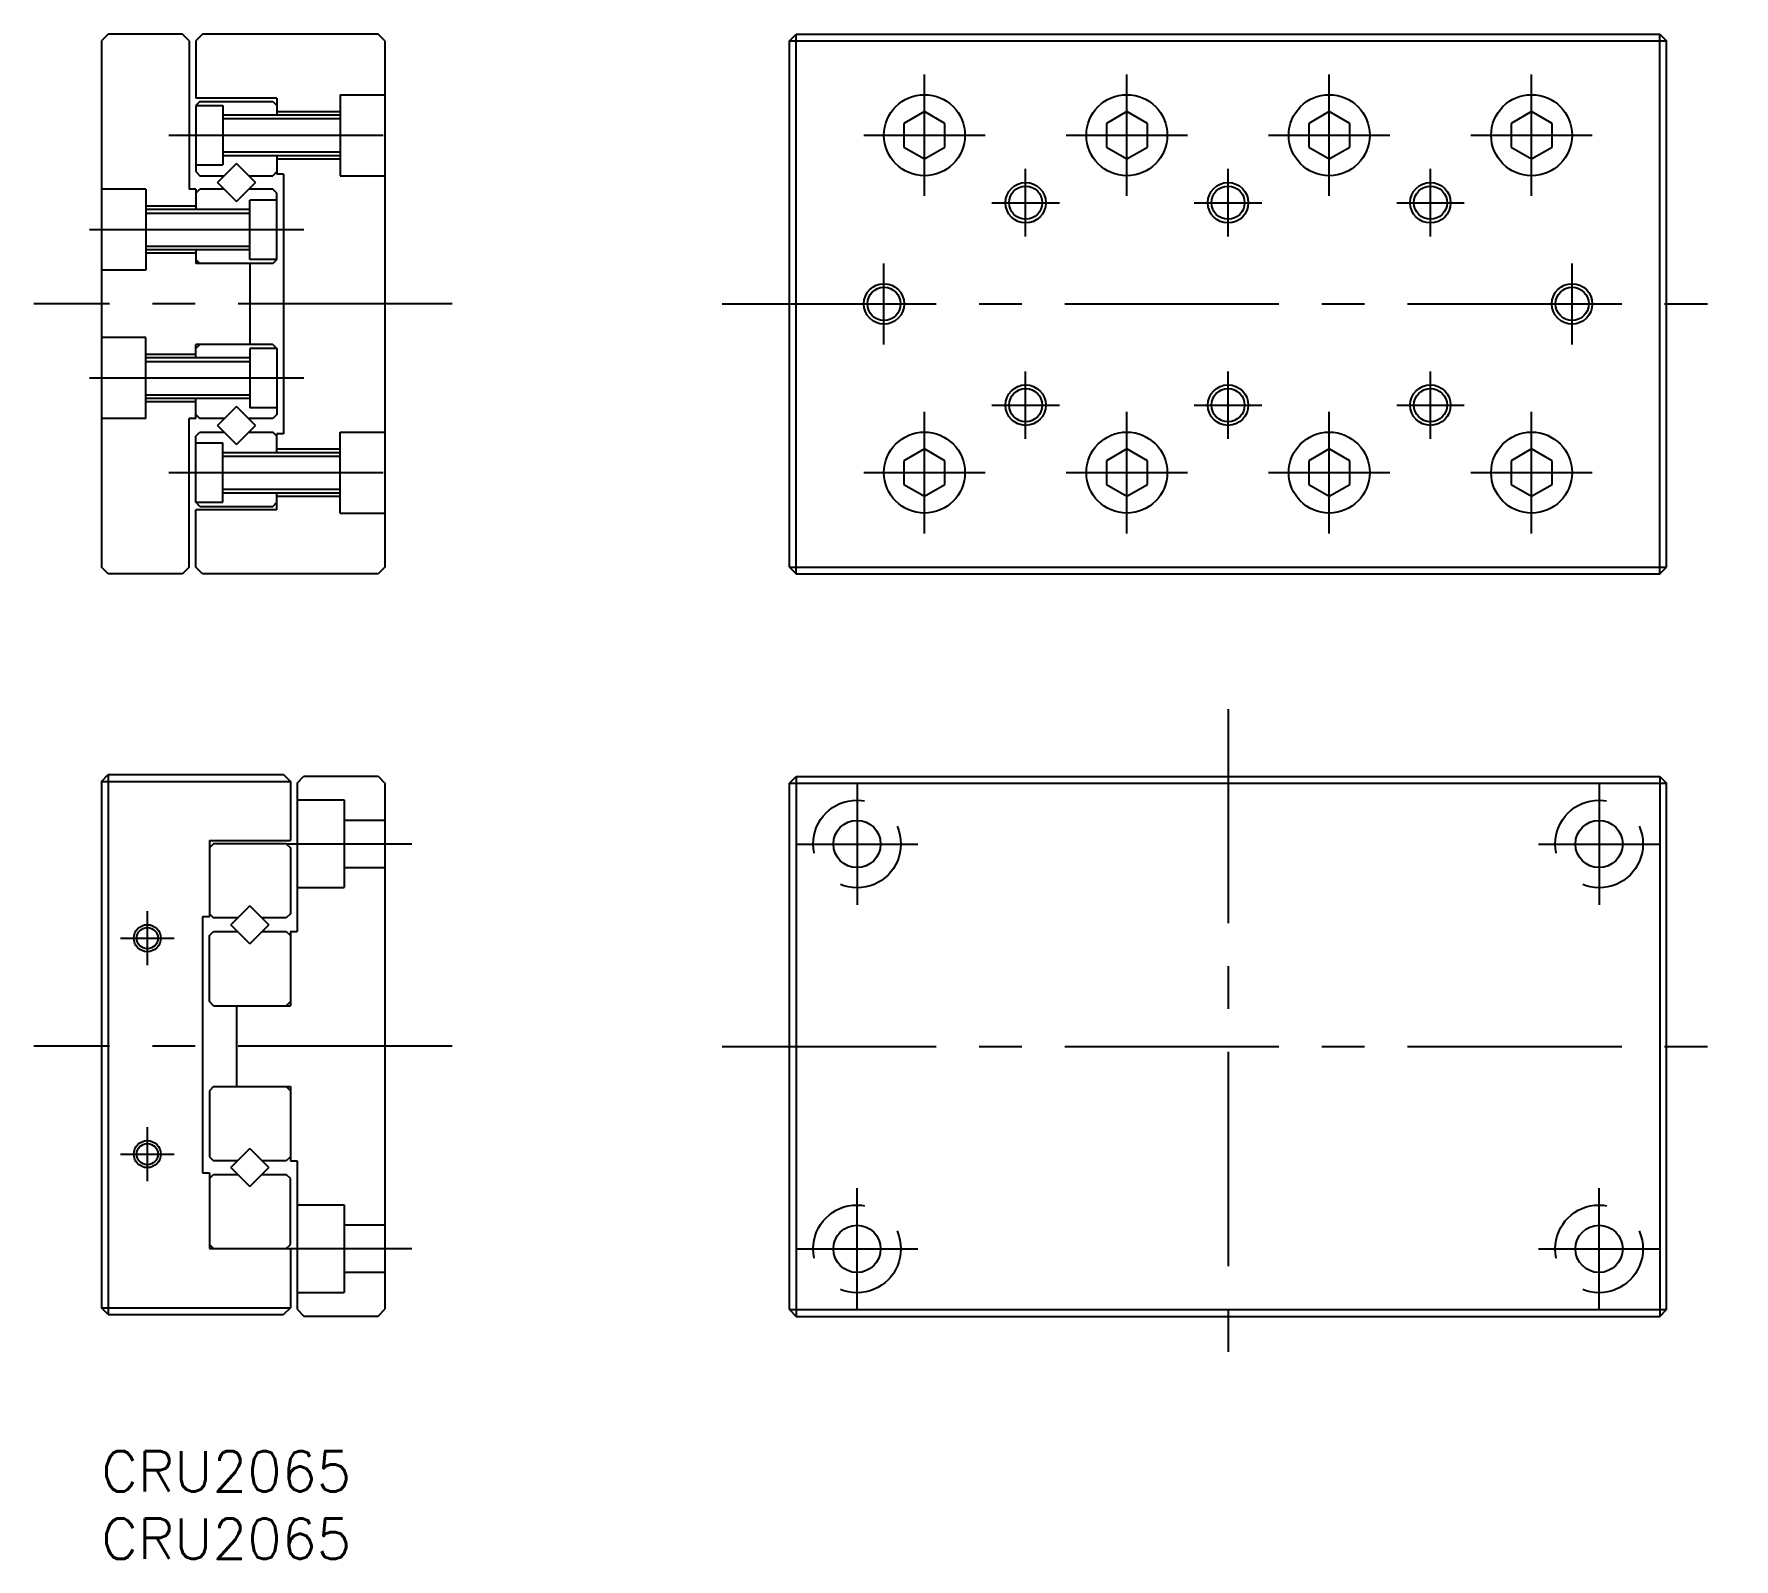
# Model space of a CAD drawing. Extents: x -5 to 121, y -8 to 105.
import ezdxf

# ---------------------------------------------------------------- set-up
doc = ezdxf.new("R2010")
doc.units = 0
doc.header["$LTSCALE"] = 0.5
doc.linetypes.add('CENTER', pattern=[50.8, 31.75, -6.35, 6.35, -6.35])
doc.linetypes.add('DASHED', pattern=[19.05, 12.7, -6.35])
for name, color, linetype in [('MSM_CENTER', 1, 'CENTER'), ('MSM_CONTINUOUS', 7, 'CONTINUOUS'), ('MSM_DASHED', 4, 'DASHED'), ('MSM_NARROW', 5, 'CONTINUOUS'), ('MSM_PART_NUMBER', 7, 'CONTINUOUS')]:
    doc.layers.add(name, color=color, linetype=linetype)
doc.styles.get("Standard").update_dxf_attribs({"font": 'txt.shx', "height": 3, "bigfont": 'bigfont.shx'})

# ---------------------------------------------------------------- blocks, each defined once
blk = doc.blocks.new('*U2')
at = {"layer": 'MSM_PART_NUMBER'}
blk.add_text('CRU2065', height=3, dxfattribs=at).set_placement((0, -3))
blk = doc.blocks.new('*U3')
at = {"layer": 'MSM_PART_NUMBER'}
blk.add_text('CRU2065', height=3, dxfattribs=at).set_placement((0, -8))

msp = doc.modelspace()

# ---------------------------------------------------------------- linework, layer by layer
at = {"layer": 'MSM_CENTER'}
for p, q in [((61, 93), (61, 102)), ((76, 93), (76, 102)), ((91, 93), (91, 102)), ((106, 93), (106, 102)), ((5, 97.5), (23, 97.5)), ((56.5, 97.5), (65.5, 97.5)), ((71.5, 97.5), (80.5, 97.5)), ((86.5, 97.5), (95.5, 97.5)), ((101.5, 97.5), (110.5, 97.5)), ((68.5, 90), (68.5, 95)), ((83.5, 90), (83.5, 95)), ((98.5, 90), (98.5, 95)), ((66, 92.5), (71, 92.5)), ((81, 92.5), (86, 92.5)), ((96, 92.5), (101, 92.5)), ((15, 90.5), (-2, 90.5)), ((58, 82), (58, 88)), ((109, 82), (109, 88)), ((26, 85), (-5, 85)), ((46, 85), (121, 85)), ((15, 79.5), (-2, 79.5)), ((68.5, 75), (68.5, 80)), ((83.5, 75), (83.5, 80)), ((98.5, 75), (98.5, 80)), ((61, 68), (61, 77)), ((66, 77.5), (71, 77.5)), ((76, 68), (76, 77)), ((81, 77.5), (86, 77.5)), ((91, 68), (91, 77)), ((96, 77.5), (101, 77.5)), ((106, 68), (106, 77)), ((5, 72.5), (23, 72.5)), ((56.5, 72.5), (65.5, 72.5)), ((71.5, 72.5), (80.5, 72.5)), ((86.5, 72.5), (95.5, 72.5)), ((101.5, 72.5), (110.5, 72.5)), ((83.5, 54.98), (83.5, 4.98)), ((56, 49.48), (56, 40.48)), ((111, 49.48), (111, 40.48)), ((13.7, 45), (23, 45)), ((51.5, 44.98), (60.5, 44.98)), ((106.5, 44.98), (115.5, 44.98)), ((3.4, 40), (3.4, 36)), ((1.4, 38), (5.4, 38)), ((26, 30), (-5, 30)), ((46, 29.98), (121, 29.98)), ((3.4, 24), (3.4, 20)), ((1.4, 22), (5.4, 22)), ((56, 10.48), (56, 19.48)), ((111, 10.48), (111, 19.48)), ((14, 15), (23, 15)), ((51.5, 14.98), (60.5, 14.98)), ((106.5, 14.98), (115.5, 14.98))]:
    msp.add_line(p, q, dxfattribs=at)
at = {"layer": 'MSM_CONTINUOUS'}
for p, q in [((0.5, 105), (0, 104.5)), ((6, 105), (0.5, 105)), ((6.5, 104.5), (6, 105)), ((7.5, 105), (7, 104.5)), ((20.5, 105), (7.5, 105)), ((21, 104.5), (20.5, 105)), ((51, 104.5), (51.5, 105)), ((51.5, 65), (51.5, 105)), ((115.5, 65), (115.5, 105)), ((115.5, 105), (116, 104.5)), ((0, 104.5), (0, 65.5)), ((6.5, 104.5), (6.5, 93.5)), ((7, 104.5), (7, 100.25)), ((21, 104.5), (21, 65.5)), ((51, 65.5), (51, 104.5)), ((51, 104.5), (116, 104.5)), ((116, 65.5), (116, 104.5)), ((13, 100.25), (7, 100.25)), ((7.3, 100), (7, 99.7)), ((7, 99.7), (7, 94.8)), ((7, 99.7), (9, 99.7)), ((7.3, 100), (12.7, 100)), ((9, 99.7), (9, 95.3)), ((12.7, 100), (13, 99.7)), ((13, 100.25), (13, 99)), ((17.7, 100.5), (21, 100.5)), ((17.7, 100.5), (17.7, 94.5)), ((9, 99), (17.7, 99)), ((13, 99.25), (17.7, 99.25)), ((61, 99.25), (59.48, 98.37)), ((59.48, 98.37), (59.48, 96.62)), ((62.52, 98.37), (61, 99.25)), ((62.52, 96.62), (62.52, 98.37)), ((76, 99.25), (74.48, 98.37)), ((74.48, 98.37), (74.48, 96.62)), ((77.52, 98.37), (76, 99.25)), ((77.52, 96.62), (77.52, 98.37)), ((91, 99.25), (89.48, 98.37)), ((89.48, 98.37), (89.48, 96.62)), ((92.52, 98.37), (91, 99.25)), ((92.52, 96.62), (92.52, 98.37)), ((106, 99.25), (104.48, 98.37)), ((104.48, 98.37), (104.48, 96.62)), ((107.52, 98.37), (106, 99.25)), ((107.52, 96.62), (107.52, 98.37)), ((9, 96), (17.7, 96)), ((13, 96), (13, 94.62)), ((59.48, 96.62), (61, 95.75)), ((61, 95.75), (62.52, 96.62)), ((74.48, 96.62), (76, 95.75)), ((76, 95.75), (77.52, 96.62)), ((89.48, 96.62), (91, 95.75)), ((91, 95.75), (92.52, 96.62)), ((104.48, 96.62), (106, 95.75)), ((106, 95.75), (107.52, 96.62)), ((7, 95.3), (9, 95.3)), ((7, 94.8), (7.3, 94.5)), ((10, 95.41), (8.59, 94)), ((10, 95.41), (11.42, 94)), ((13, 94.8), (12.7, 94.5)), ((13, 95.75), (17.7, 95.75)), ((13.5, 94.62), (13, 94.62)), ((13.5, 94.62), (13.5, 75.37)), ((3.3, 93.5), (0, 93.5)), ((3.3, 93.5), (3.3, 87.5)), ((7, 93.5), (6.5, 93.5)), ((7, 93.2), (7.3, 93.5)), ((7, 93.5), (7, 92)), ((7.3, 94.5), (9.09, 94.5)), ((9.09, 93.5), (7.3, 93.5)), ((10, 92.59), (8.59, 94)), ((10, 92.59), (11.42, 94)), ((10.92, 94.5), (12.7, 94.5)), ((12.7, 93.5), (10.92, 93.5)), ((13, 93.2), (12.7, 93.5)), ((17.7, 94.5), (21, 94.5)), ((7, 92.25), (3.3, 92.25)), ((11, 92), (3.3, 92)), ((11, 88.3), (11, 92.7)), ((13, 92.7), (11, 92.7)), ((13, 88.3), (13, 93.2)), ((11, 89), (3.3, 89)), ((7, 88.75), (3.3, 88.75)), ((7, 89), (7, 88)), ((7.3, 88), (7, 88.3)), ((13, 88.3), (11, 88.3)), ((12.7, 88), (13, 88.3)), ((3.3, 87.5), (0, 87.5)), ((12.7, 88), (7, 88)), ((11, 88), (11, 82)), ((3.3, 82.5), (0, 82.5)), ((3.3, 76.5), (3.3, 82.5)), ((12.7, 82), (7, 82)), ((7.3, 82), (7, 81.7)), ((7, 81), (7, 82)), ((12.7, 82), (13, 81.7)), ((7, 81.25), (3.3, 81.25)), ((11, 81), (3.3, 81)), ((11, 81.7), (11, 77.3)), ((13, 81.7), (11, 81.7)), ((13, 81.7), (13, 76.8)), ((11, 78), (3.3, 78)), ((7, 77.75), (3.3, 77.75)), ((7, 76.5), (7, 78)), ((10, 77.41), (8.59, 76)), ((10, 77.41), (11.42, 76)), ((13, 77.3), (11, 77.3)), ((3.3, 76.5), (0, 76.5)), ((6.5, 65.5), (6.5, 76.5)), ((7, 76.5), (6.5, 76.5)), ((7, 76.8), (7.3, 76.5)), ((9.09, 76.5), (7.3, 76.5)), ((10, 74.58), (8.59, 76)), ((10, 74.58), (11.42, 76)), ((12.7, 76.5), (10.92, 76.5)), ((13, 76.8), (12.7, 76.5)), ((7, 75.2), (7.3, 75.5)), ((7, 70.3), (7, 75.2)), ((7, 74.7), (9, 74.7)), ((7.3, 75.5), (9.09, 75.5)), ((9, 70.3), (9, 74.7)), ((10.92, 75.5), (12.7, 75.5)), ((13, 75.2), (12.7, 75.5)), ((13.5, 75.37), (13, 75.37)), ((13, 74), (13, 75.37)), ((17.7, 69.5), (17.7, 75.5)), ((17.7, 75.5), (21, 75.5)), ((9, 74), (17.7, 74)), ((13, 74.25), (17.7, 74.25)), ((61, 74.25), (59.48, 73.37)), ((59.48, 73.37), (59.48, 71.62)), ((62.52, 73.37), (61, 74.25)), ((62.52, 71.62), (62.52, 73.37)), ((76, 74.25), (74.48, 73.37)), ((74.48, 73.37), (74.48, 71.62)), ((77.52, 73.37), (76, 74.25)), ((77.52, 71.62), (77.52, 73.37)), ((91, 74.25), (89.48, 73.37)), ((89.48, 73.37), (89.48, 71.62)), ((92.52, 73.37), (91, 74.25)), ((92.52, 71.62), (92.52, 73.37)), ((106, 74.25), (104.48, 73.37)), ((104.48, 73.37), (104.48, 71.62)), ((107.52, 73.37), (106, 74.25)), ((107.52, 71.62), (107.52, 73.37)), ((9, 71), (17.7, 71)), ((13, 69.75), (13, 71)), ((13, 70.75), (17.7, 70.75)), ((59.48, 71.62), (61, 70.75)), ((61, 70.75), (62.52, 71.62)), ((74.48, 71.62), (76, 70.75)), ((76, 70.75), (77.52, 71.62)), ((89.48, 71.62), (91, 70.75)), ((91, 70.75), (92.52, 71.62)), ((104.48, 71.62), (106, 70.75)), ((106, 70.75), (107.52, 71.62)), ((7.3, 70), (7, 70.3)), ((7, 70.3), (9, 70.3)), ((13, 69.75), (7, 69.75)), ((7, 65.5), (7, 69.75)), ((7.3, 70), (12.7, 70)), ((12.7, 70), (13, 70.3)), ((17.7, 69.5), (21, 69.5)), ((0.5, 65), (0, 65.5)), ((6, 65), (0.5, 65)), ((6.5, 65.5), (6, 65)), ((7.5, 65), (7, 65.5)), ((20.5, 65), (7.5, 65)), ((21, 65.5), (20.5, 65)), ((51, 65.5), (116, 65.5)), ((51, 65.5), (51.5, 65)), ((51.5, 65), (115.5, 65)), ((115.5, 65), (116, 65.5)), ((0, 49.62), (0.5, 50.12)), ((0, 49.62), (0, 10.62)), ((0, 49.62), (14, 49.62)), ((0.5, 50.12), (0.5, 10.12)), ((0.5, 50.12), (13.5, 50.12)), ((13.5, 50.12), (14, 49.62)), ((14, 49.62), (14, 45.25)), ((14.5, 49.5), (15, 50)), ((14.5, 49.5), (14.5, 38.5)), ((15, 50), (20.5, 50)), ((20.5, 50), (21, 49.5)), ((21, 49.5), (21, 10.5)), ((51, 49.48), (51.5, 49.98)), ((51, 10.48), (51, 49.48)), ((51, 49.48), (116, 49.48)), ((51.5, 49.98), (51.5, 9.98)), ((51.5, 49.98), (115.5, 49.98)), ((67.5, 49.98), (67.5, 49.98)), ((115.5, 49.98), (115.5, 9.98)), ((115.5, 49.98), (116, 49.48)), ((116, 10.48), (116, 49.48)), ((14.5, 48.25), (18, 48.25)), ((18, 48.25), (18, 41.75)), ((18, 46.75), (21, 46.75)), ((8, 45.25), (8, 39.62)), ((8, 45.25), (14, 45.25)), ((8.3, 45), (8, 44.7)), ((13.7, 45), (8.3, 45)), ((13.7, 45), (14, 44.7)), ((14, 44.7), (14, 39.8)), ((18, 43.25), (21, 43.25)), ((14.5, 41.75), (18, 41.75)), ((11, 40.41), (9.58, 39)), ((11, 40.41), (12.41, 39)), ((7.5, 39.62), (7.5, 20.62)), ((7.5, 39.62), (8, 39.62)), ((8, 39.8), (8.3, 39.5)), ((10.08, 39.5), (8.3, 39.5)), ((13.7, 39.5), (11.91, 39.5)), ((14, 39.8), (13.7, 39.5)), ((8, 38.2), (8.3, 38.5)), ((8, 33.3), (8, 38.2)), ((8.3, 38.5), (10.08, 38.5)), ((11, 37.59), (9.58, 39)), ((11, 37.59), (12.41, 39)), ((11.91, 38.5), (13.7, 38.5)), ((14, 38.2), (13.7, 38.5)), ((14, 38.5), (14, 33)), ((14, 38.5), (14.5, 38.5)), ((8.3, 33), (8, 33.3)), ((8.3, 33), (14, 33)), ((10, 33), (10, 27)), ((13.7, 33), (14, 33.3)), ((8.3, 27), (8, 26.7)), ((8, 26.7), (8, 21.8)), ((8.3, 27), (14, 27)), ((13.7, 27), (14, 26.7)), ((14, 27), (14, 21.5)), ((8, 21.8), (8.3, 21.5)), ((10.08, 21.5), (8.3, 21.5)), ((11, 22.41), (9.58, 21)), ((11, 22.41), (12.41, 21)), ((13.7, 21.5), (11.91, 21.5)), ((14, 21.8), (13.7, 21.5)), ((14, 21.5), (14.5, 21.5)), ((14.5, 21.5), (14.5, 10.5)), ((7.5, 20.62), (8, 20.62)), ((8, 20.62), (8, 15)), ((8, 20.2), (8.3, 20.5)), ((8.3, 20.5), (10.08, 20.5)), ((11, 19.59), (9.58, 21)), ((11, 19.59), (12.41, 21)), ((11.91, 20.5), (13.7, 20.5)), ((14, 20.2), (13.7, 20.5)), ((14, 15.3), (14, 20.2)), ((14.5, 18.25), (18, 18.25)), ((18, 18.25), (18, 11.75)), ((18, 16.75), (21, 16.75)), ((8.3, 15), (8, 15.3)), ((13.7, 15), (14, 15.3)), ((8, 15), (14, 15)), ((14, 15), (14, 10.62)), ((18, 13.25), (21, 13.25)), ((14.5, 11.75), (18, 11.75)), ((0, 10.62), (14, 10.62)), ((0.5, 10.12), (0, 10.62)), ((0.5, 10.12), (13.5, 10.12)), ((14, 10.62), (13.5, 10.12)), ((14.5, 10.5), (15, 10)), ((20.5, 10), (21, 10.5)), ((51, 10.48), (116, 10.48)), ((51, 10.48), (51.5, 9.98)), ((115.5, 9.98), (116, 10.48)), ((15, 10), (20.5, 10)), ((51.5, 9.98), (115.5, 9.98))]:
    msp.add_line(p, q, dxfattribs=at)
at = {"layer": 'MSM_CONTINUOUS', "color": 7, "linetype": 'CONTINUOUS'}
msp.add_line((51.5, 105), (115.5, 105), dxfattribs=at)
at = {"layer": 'MSM_CONTINUOUS'}
for centre, radius in [((61, 97.5), 3), ((76, 97.5), 3), ((91, 97.5), 3), ((106, 97.5), 3), ((68.5, 92.5), 1.23), ((83.5, 92.5), 1.23), ((98.5, 92.5), 1.23), ((58, 85), 1.23), ((109, 85), 1.23), ((68.5, 77.5), 1.23), ((83.5, 77.5), 1.23), ((98.5, 77.5), 1.23), ((61, 72.5), 3), ((76, 72.5), 3), ((91, 72.5), 3), ((106, 72.5), 3), ((56, 44.98), 1.75), ((111, 44.98), 1.75), ((3.4, 38), 0.783), ((3.4, 22), 0.783), ((56, 14.98), 1.75), ((111, 14.98), 1.75)]:
    msp.add_circle(centre, radius, dxfattribs=at)
at = {"layer": 'MSM_DASHED'}
for centre in [(56, 44.98), (111, 44.98), (56, 14.98), (111, 14.98)]:
    msp.add_circle(centre, 3.25, dxfattribs=at)
at = {"layer": 'MSM_NARROW'}
for p, q in [((9, 98.73), (17.7, 98.73)), ((9, 96.27), (17.7, 96.27)), ((3.3, 91.73), (11, 91.73)), ((3.3, 89.27), (11, 89.27)), ((3.3, 80.73), (11, 80.73)), ((3.3, 78.27), (11, 78.27)), ((9, 73.73), (17.7, 73.73)), ((9, 71.27), (17.7, 71.27))]:
    msp.add_line(p, q, dxfattribs=at)
for centre, radius in [((68.5, 92.5), 1.5), ((83.5, 92.5), 1.5), ((98.5, 92.5), 1.5), ((58, 85), 1.5), ((109, 85), 1.5), ((68.5, 77.5), 1.5), ((83.5, 77.5), 1.5), ((98.5, 77.5), 1.5), ((3.4, 38), 1), ((3.4, 22), 1)]:
    msp.add_circle(centre, radius, dxfattribs=at)

# ---------------------------------------------------------------- block references
at = {"layer": 'MSM_CONTINUOUS'}
for name in ['*U2', '*U3']:
    msp.add_blockref(name, (0, 0), dxfattribs=at)

doc.saveas('drawing.dxf')
